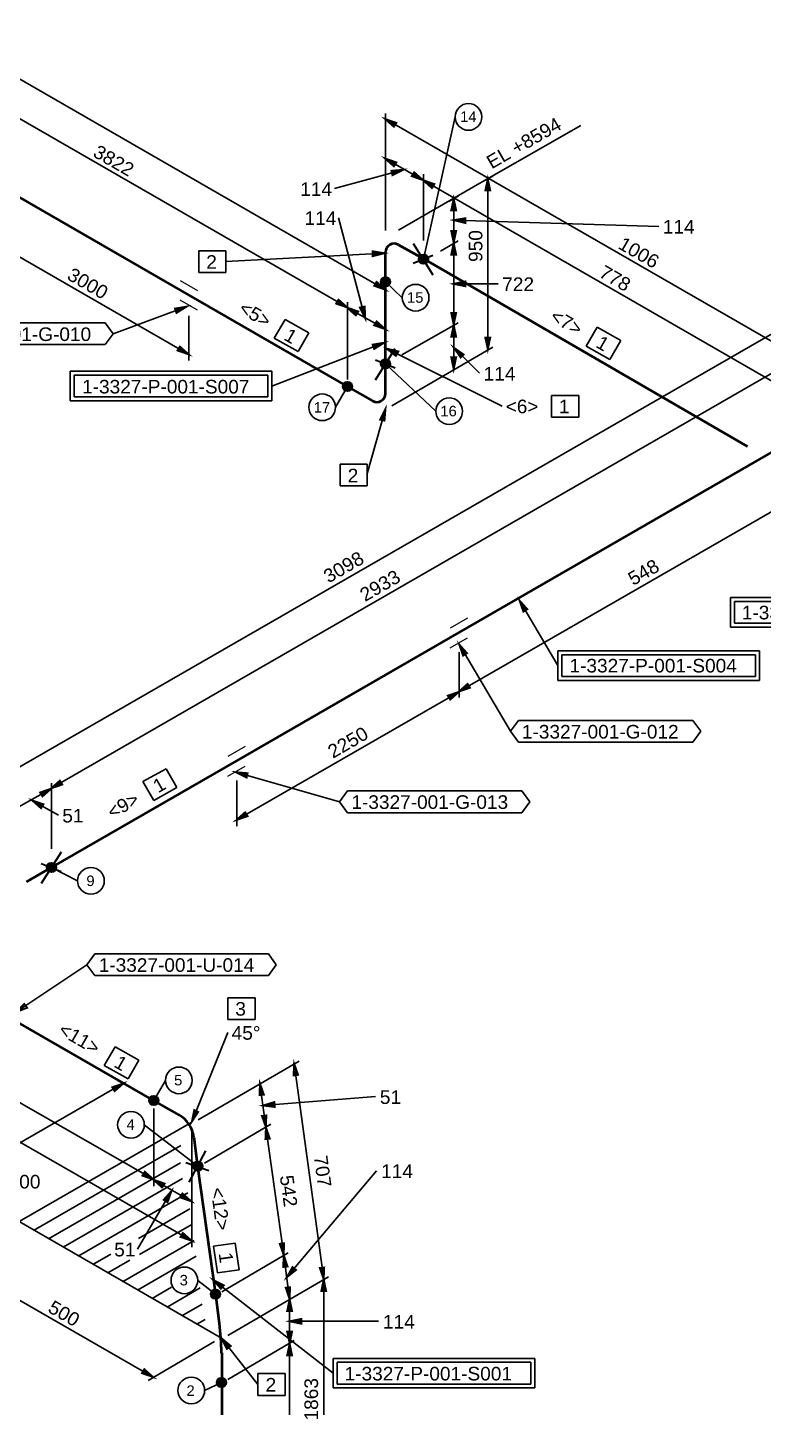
# Model space of a CAD drawing. Header units: inches. Extents: x 0 to 841, y 0 to 594.
# Drawn here: x 307.8 to 426.9, y 142.3 to 365.9 of the extents above; entities that cross this region are included whole.
import ezdxf

# ---------------------------------------------------------------- set-up
doc = ezdxf.new("R2010")
doc.units = ezdxf.units.IN
doc.header["$MEASUREMENT"] = 0
for name, color, linetype in [('DIMLINES', 7, 'Continuous'), ('DIMTEXT', 7, 'Continuous'), ('ISOTEXT', 7, 'Continuous'), ('NOZZLES', 7, 'Continuous'), ('PIPE', 7, 'Continuous'), ('WELDS', 7, 'Continuous')]:
    doc.layers.add(name, color=color, linetype=linetype)
doc.styles.add('Arial', font='arial.ttf')

msp = doc.modelspace()

# ---------------------------------------------------------------- hatches: boundary and pattern name
at = {"layer": 'DIMLINES', "linetype": 'Continuous'}
for points in [[(367.48, 350.44), (365.64, 351.08), (367.08, 349.8)], [(367.48, 344.04), (365.64, 344.68), (367.08, 343.4)], [(366.84, 341.96), (368.6, 342.84), (366.68, 342.68)], [(369.96, 341.8), (371.8, 341.16), (370.36, 342.44)], [(373.64, 340.52), (371.8, 341.16), (373.24, 339.88)], [(382.68, 339.48), (382.28, 341.4), (381.88, 339.48)], [(377.16, 336.28), (376.76, 338.2), (376.36, 336.28)], [(378.68, 335), (376.76, 334.68), (378.68, 334.2)], [(376.36, 332.92), (376.76, 331), (377.16, 332.92)], [(377.16, 329.08), (376.76, 331), (376.36, 329.08)], [(363.88, 324.04), (365.72, 323.4), (364.28, 324.68)], [(378.68, 324.76), (376.76, 324.36), (378.68, 323.96)], [(357.72, 321.16), (359.56, 320.52), (358.12, 321.8)], [(361.32, 319.88), (359.48, 320.52), (360.92, 319.24)], [(361.56, 320.52), (362.44, 318.76), (362.36, 320.68)], [(363.88, 317.64), (365.72, 317), (364.28, 318.28)], [(376.36, 319.64), (376.76, 317.72), (377.16, 319.64)], [(377.16, 315.8), (376.76, 317.72), (376.36, 315.8)], [(381.88, 315.64), (382.28, 313.72), (382.68, 315.64)], [(332.04, 313.56), (333.88, 312.92), (332.44, 314.2)], [(378.36, 312.92), (376.76, 314.04), (377.88, 312.44)], [(376.36, 312.44), (376.76, 310.52), (377.16, 312.44)], [(379, 259.56), (377.56, 258.28), (379.4, 258.92)], [(376.2, 257), (377.64, 258.28), (375.8, 257.64)], [(313, 243.88), (311.56, 242.6), (313.4, 243.24)], [(310.2, 241.32), (311.64, 242.6), (309.8, 241.96)], [(310.36, 240.04), (308.52, 240.68), (309.96, 239.4)], [(343, 238.76), (341.56, 237.48), (343.4, 238.12)], [(351.56, 196.2), (350.92, 198.04), (350.84, 196.12)], [(321.88, 193.56), (323.32, 194.84), (321.48, 194.2)], [(346.04, 193), (345.4, 194.84), (345.32, 192.92)], [(347.72, 191.8), (345.88, 191.24), (347.8, 191)], [(345.72, 189.56), (346.36, 187.72), (346.44, 189.64)], [(347, 185.88), (346.36, 187.72), (346.28, 185.8)], [(326.36, 179.88), (328.2, 179.24), (326.76, 180.52)], [(329.96, 178.6), (328.12, 179.24), (329.56, 177.96)], [(330.44, 175.56), (331.08, 177.4), (329.8, 175.96)], [(332.44, 176.36), (334.28, 175.72), (332.84, 177)], [(332.52, 169.96), (334.36, 169.32), (332.92, 170.6)], [(348.6, 168.84), (349.24, 167), (349.32, 168.92)], [(349.88, 165.16), (349.24, 167), (349.16, 165.08)], [(350.68, 165.08), (349.72, 163.4), (351.24, 164.6)], [(355.08, 164.92), (355.72, 163.08), (355.8, 165)], [(349.56, 161.72), (350.2, 159.88), (350.28, 161.8)], [(356.12, 161.16), (355.72, 163.08), (355.32, 161.16)], [(350.6, 157.96), (350.2, 159.88), (349.8, 157.96)], [(352.12, 156.68), (350.2, 156.28), (352.12, 155.88)], [(349.8, 154.6), (350.2, 152.68), (350.6, 154.6)], [(350.6, 150.76), (350.2, 152.68), (349.8, 150.76)], [(326.28, 147.88), (328.12, 147.24), (326.68, 148.52)]]:
    msp.add_hatch(color=2, dxfattribs=at).paths.add_polyline_path(points)
at = {"layer": 'DIMLINES', "linetype": 'ByBlock'}
h = msp.add_hatch(dxfattribs=at)
h.set_pattern_fill('LINE', scale=25.4, style=0)
h.paths.add_polyline_path([(367.48, 350.44), (365.64, 351.08), (367.08, 349.8)])
h = msp.add_hatch(dxfattribs=at)
h.set_pattern_fill('LINE', scale=25.4, style=0)
h.paths.add_polyline_path([(367.48, 344.04), (365.64, 344.68), (367.08, 343.4)])
h = msp.add_hatch(dxfattribs=at)
h.set_pattern_fill('LINE', scale=25.4, style=0)
h.paths.add_polyline_path([(366.84, 341.96), (368.6, 342.84), (366.68, 342.68)])
h = msp.add_hatch(dxfattribs=at)
h.set_pattern_fill('LINE', scale=25.4, style=0)
h.paths.add_polyline_path([(369.96, 341.8), (371.8, 341.16), (370.36, 342.44)])
h = msp.add_hatch(dxfattribs=at)
h.set_pattern_fill('LINE', scale=25.4, style=0)
h.paths.add_polyline_path([(373.64, 340.52), (371.8, 341.16), (373.24, 339.88)])
h = msp.add_hatch(dxfattribs=at)
h.set_pattern_fill('LINE', scale=25.4, style=0)
h.paths.add_polyline_path([(382.68, 339.48), (382.28, 341.4), (381.88, 339.48)])
h = msp.add_hatch(dxfattribs=at)
h.set_pattern_fill('LINE', scale=25.4, style=0)
h.paths.add_polyline_path([(377.16, 336.28), (376.76, 338.2), (376.36, 336.28)])
h = msp.add_hatch(dxfattribs=at)
h.set_pattern_fill('LINE', scale=25.4, style=0)
h.paths.add_polyline_path([(378.68, 335), (376.76, 334.68), (378.68, 334.2)])
h = msp.add_hatch(dxfattribs=at)
h.set_pattern_fill('LINE', scale=25.4, style=0)
h.paths.add_polyline_path([(376.36, 332.92), (376.76, 331), (377.16, 332.92)])
h = msp.add_hatch(dxfattribs=at)
h.set_pattern_fill('LINE', scale=25.4, style=0)
h.paths.add_polyline_path([(377.16, 329.08), (376.76, 331), (376.36, 329.08)])
h = msp.add_hatch(dxfattribs=at)
h.set_pattern_fill('LINE', scale=25.4, style=0)
h.paths.add_polyline_path([(363.88, 324.04), (365.72, 323.4), (364.28, 324.68)])
h = msp.add_hatch(dxfattribs=at)
h.set_pattern_fill('LINE', scale=25.4, style=0)
h.paths.add_polyline_path([(378.68, 324.76), (376.76, 324.36), (378.68, 323.96)])
h = msp.add_hatch(dxfattribs=at)
h.set_pattern_fill('LINE', scale=25.4, style=0)
h.paths.add_polyline_path([(357.72, 321.16), (359.56, 320.52), (358.12, 321.8)])
h = msp.add_hatch(dxfattribs=at)
h.set_pattern_fill('LINE', scale=25.4, style=0)
h.paths.add_polyline_path([(361.32, 319.88), (359.48, 320.52), (360.92, 319.24)])
h = msp.add_hatch(dxfattribs=at)
h.set_pattern_fill('LINE', scale=25.4, style=0)
h.paths.add_polyline_path([(361.56, 320.52), (362.44, 318.76), (362.36, 320.68)])
h = msp.add_hatch(dxfattribs=at)
h.set_pattern_fill('LINE', scale=25.4, style=0)
h.paths.add_polyline_path([(363.88, 317.64), (365.72, 317), (364.28, 318.28)])
h = msp.add_hatch(dxfattribs=at)
h.set_pattern_fill('LINE', scale=25.4, style=0)
h.paths.add_polyline_path([(376.36, 319.64), (376.76, 317.72), (377.16, 319.64)])
h = msp.add_hatch(dxfattribs=at)
h.set_pattern_fill('LINE', scale=25.4, style=0)
h.paths.add_polyline_path([(377.16, 315.8), (376.76, 317.72), (376.36, 315.8)])
h = msp.add_hatch(dxfattribs=at)
h.set_pattern_fill('LINE', scale=25.4, style=0)
h.paths.add_polyline_path([(381.88, 315.64), (382.28, 313.72), (382.68, 315.64)])
h = msp.add_hatch(dxfattribs=at)
h.set_pattern_fill('LINE', scale=25.4, style=0)
h.paths.add_polyline_path([(332.04, 313.56), (333.88, 312.92), (332.44, 314.2)])
h = msp.add_hatch(dxfattribs=at)
h.set_pattern_fill('LINE', scale=25.4, style=0)
h.paths.add_polyline_path([(378.36, 312.92), (376.76, 314.04), (377.88, 312.44)])
h = msp.add_hatch(dxfattribs=at)
h.set_pattern_fill('LINE', scale=25.4, style=0)
h.paths.add_polyline_path([(376.36, 312.44), (376.76, 310.52), (377.16, 312.44)])
h = msp.add_hatch(dxfattribs=at)
h.set_pattern_fill('LINE', scale=25.4, style=0)
h.paths.add_polyline_path([(379, 259.56), (377.56, 258.28), (379.4, 258.92)])
h = msp.add_hatch(dxfattribs=at)
h.set_pattern_fill('LINE', scale=25.4, style=0)
h.paths.add_polyline_path([(376.2, 257), (377.64, 258.28), (375.8, 257.64)])
h = msp.add_hatch(dxfattribs=at)
h.set_pattern_fill('LINE', scale=25.4, style=0)
h.paths.add_polyline_path([(313, 243.88), (311.56, 242.6), (313.4, 243.24)])
h = msp.add_hatch(dxfattribs=at)
h.set_pattern_fill('LINE', scale=25.4, style=0)
h.paths.add_polyline_path([(310.2, 241.32), (311.64, 242.6), (309.8, 241.96)])
h = msp.add_hatch(dxfattribs=at)
h.set_pattern_fill('LINE', scale=25.4, style=0)
h.paths.add_polyline_path([(310.36, 240.04), (308.52, 240.68), (309.96, 239.4)])
h = msp.add_hatch(dxfattribs=at)
h.set_pattern_fill('LINE', scale=25.4, style=0)
h.paths.add_polyline_path([(343, 238.76), (341.56, 237.48), (343.4, 238.12)])
h = msp.add_hatch(dxfattribs=at)
h.set_pattern_fill('LINE', scale=25.4, style=0)
h.paths.add_polyline_path([(351.56, 196.2), (350.92, 198.04), (350.84, 196.12)])
h = msp.add_hatch(dxfattribs=at)
h.set_pattern_fill('LINE', scale=25.4, style=0)
h.paths.add_polyline_path([(321.88, 193.56), (323.32, 194.84), (321.48, 194.2)])
h = msp.add_hatch(dxfattribs=at)
h.set_pattern_fill('LINE', scale=25.4, style=0)
h.paths.add_polyline_path([(346.04, 193), (345.4, 194.84), (345.32, 192.92)])
h = msp.add_hatch(dxfattribs=at)
h.set_pattern_fill('LINE', scale=25.4, style=0)
h.paths.add_polyline_path([(347.72, 191.8), (345.88, 191.24), (347.8, 191)])
h = msp.add_hatch(dxfattribs=at)
h.set_pattern_fill('LINE', scale=25.4, style=0)
h.paths.add_polyline_path([(345.72, 189.56), (346.36, 187.72), (346.44, 189.64)])
h = msp.add_hatch(dxfattribs=at)
h.set_pattern_fill('LINE', scale=25.4, style=0)
h.paths.add_polyline_path([(347, 185.88), (346.36, 187.72), (346.28, 185.8)])
h = msp.add_hatch(dxfattribs=at)
h.set_pattern_fill('LINE', scale=25.4, style=0)
h.paths.add_polyline_path([(326.36, 179.88), (328.2, 179.24), (326.76, 180.52)])
h = msp.add_hatch(dxfattribs=at)
h.set_pattern_fill('LINE', scale=25.4, style=0)
h.paths.add_polyline_path([(329.96, 178.6), (328.12, 179.24), (329.56, 177.96)])
h = msp.add_hatch(dxfattribs=at)
h.set_pattern_fill('LINE', scale=25.4, style=0)
h.paths.add_polyline_path([(330.44, 175.56), (331.08, 177.4), (329.8, 175.96)])
h = msp.add_hatch(dxfattribs=at)
h.set_pattern_fill('LINE', scale=25.4, style=0)
h.paths.add_polyline_path([(332.44, 176.36), (334.28, 175.72), (332.84, 177)])
h = msp.add_hatch(dxfattribs=at)
h.set_pattern_fill('LINE', scale=25.4, style=0)
h.paths.add_polyline_path([(332.52, 169.96), (334.36, 169.32), (332.92, 170.6)])
h = msp.add_hatch(dxfattribs=at)
h.set_pattern_fill('LINE', scale=25.4, style=0)
h.paths.add_polyline_path([(348.6, 168.84), (349.24, 167), (349.32, 168.92)])
h = msp.add_hatch(dxfattribs=at)
h.set_pattern_fill('LINE', scale=25.4, style=0)
h.paths.add_polyline_path([(349.88, 165.16), (349.24, 167), (349.16, 165.08)])
h = msp.add_hatch(dxfattribs=at)
h.set_pattern_fill('LINE', scale=25.4, style=0)
h.paths.add_polyline_path([(350.68, 165.08), (349.72, 163.4), (351.24, 164.6)])
h = msp.add_hatch(dxfattribs=at)
h.set_pattern_fill('LINE', scale=25.4, style=0)
h.paths.add_polyline_path([(355.08, 164.92), (355.72, 163.08), (355.8, 165)])
h = msp.add_hatch(dxfattribs=at)
h.set_pattern_fill('LINE', scale=25.4, style=0)
h.paths.add_polyline_path([(349.56, 161.72), (350.2, 159.88), (350.28, 161.8)])
h = msp.add_hatch(dxfattribs=at)
h.set_pattern_fill('LINE', scale=25.4, style=0)
h.paths.add_polyline_path([(356.12, 161.16), (355.72, 163.08), (355.32, 161.16)])
h = msp.add_hatch(dxfattribs=at)
h.set_pattern_fill('LINE', scale=25.4, style=0)
h.paths.add_polyline_path([(350.6, 157.96), (350.2, 159.88), (349.8, 157.96)])
h = msp.add_hatch(dxfattribs=at)
h.set_pattern_fill('LINE', scale=25.4, style=0)
h.paths.add_polyline_path([(352.12, 156.68), (350.2, 156.28), (352.12, 155.88)])
h = msp.add_hatch(dxfattribs=at)
h.set_pattern_fill('LINE', scale=25.4, style=0)
h.paths.add_polyline_path([(349.8, 154.6), (350.2, 152.68), (350.6, 154.6)])
h = msp.add_hatch(dxfattribs=at)
h.set_pattern_fill('LINE', scale=25.4, style=0)
h.paths.add_polyline_path([(350.6, 150.76), (350.2, 152.68), (349.8, 150.76)])
h = msp.add_hatch(dxfattribs=at)
h.set_pattern_fill('LINE', scale=25.4, style=0)
h.paths.add_polyline_path([(326.28, 147.88), (328.12, 147.24), (326.68, 148.52)])
at = {"layer": 'ISOTEXT', "linetype": 'Continuous'}
for points in [[(363.64, 328.84), (365.56, 329.32), (363.64, 329.64)], [(331.88, 319.64), (333.56, 320.68), (331.64, 320.36)], [(363.88, 313.8), (365.56, 314.84), (363.64, 314.52)], [(367.8, 313.4), (365.88, 313.88), (367.4, 312.68)], [(365.56, 302.2), (365.72, 304.12), (364.84, 302.36)], [(388.68, 271.64), (387.4, 273.08), (388.04, 271.24)], [(378.92, 264.52), (377.64, 265.96), (378.28, 264.12)], [(343.4, 245.08), (341.48, 245.24), (343.24, 244.36)], [(334.76, 190.52), (334.36, 188.6), (335.4, 190.2)], [(339.56, 162.12), (337.8, 163), (339.08, 161.56)], [(340.68, 152.28), (339.16, 153.56), (340.04, 151.8)]]:
    msp.add_hatch(color=2, dxfattribs=at).paths.add_polyline_path(points)
at = {"layer": 'ISOTEXT', "linetype": 'ByBlock'}
h = msp.add_hatch(dxfattribs=at)
h.set_pattern_fill('LINE', scale=25.4, style=0)
h.paths.add_polyline_path([(363.64, 328.84), (365.56, 329.32), (363.64, 329.64)])
h = msp.add_hatch(dxfattribs=at)
h.set_pattern_fill('LINE', scale=25.4, style=0)
h.paths.add_polyline_path([(331.88, 319.64), (333.56, 320.68), (331.64, 320.36)])
h = msp.add_hatch(dxfattribs=at)
h.set_pattern_fill('LINE', scale=25.4, style=0)
h.paths.add_polyline_path([(363.88, 313.8), (365.56, 314.84), (363.64, 314.52)])
h = msp.add_hatch(dxfattribs=at)
h.set_pattern_fill('LINE', scale=25.4, style=0)
h.paths.add_polyline_path([(367.8, 313.4), (365.88, 313.88), (367.4, 312.68)])
h = msp.add_hatch(dxfattribs=at)
h.set_pattern_fill('LINE', scale=25.4, style=0)
h.paths.add_polyline_path([(365.56, 302.2), (365.72, 304.12), (364.84, 302.36)])
h = msp.add_hatch(dxfattribs=at)
h.set_pattern_fill('LINE', scale=25.4, style=0)
h.paths.add_polyline_path([(388.68, 271.64), (387.4, 273.08), (388.04, 271.24)])
h = msp.add_hatch(dxfattribs=at)
h.set_pattern_fill('LINE', scale=25.4, style=0)
h.paths.add_polyline_path([(378.92, 264.52), (377.64, 265.96), (378.28, 264.12)])
h = msp.add_hatch(dxfattribs=at)
h.set_pattern_fill('LINE', scale=25.4, style=0)
h.paths.add_polyline_path([(343.4, 245.08), (341.48, 245.24), (343.24, 244.36)])
h = msp.add_hatch(dxfattribs=at)
h.set_pattern_fill('LINE', scale=25.4, style=0)
h.paths.add_polyline_path([(334.76, 190.52), (334.36, 188.6), (335.4, 190.2)])
h = msp.add_hatch(dxfattribs=at)
h.set_pattern_fill('LINE', scale=25.4, style=0)
h.paths.add_polyline_path([(339.56, 162.12), (337.8, 163), (339.08, 161.56)])
h = msp.add_hatch(dxfattribs=at)
h.set_pattern_fill('LINE', scale=25.4, style=0)
h.paths.add_polyline_path([(340.68, 152.28), (339.16, 153.56), (340.04, 151.8)])
at = {"layer": 'NOZZLES', "linetype": 'Continuous'}
h = msp.add_hatch(color=7, dxfattribs=at)
edge = h.paths.add_edge_path()
edge.add_arc((371.88, 328.36), 0.76, 0, 360)
at = {"layer": 'NOZZLES', "linetype": 'ByBlock'}
h = msp.add_hatch(dxfattribs=at)
h.set_pattern_fill('LINE', scale=25.4, style=0)
edge = h.paths.add_edge_path()
edge.add_arc((371.88, 328.36), 0.76, 0, 360)
at = {"layer": 'NOZZLES', "linetype": 'Continuous'}
h = msp.add_hatch(color=7, dxfattribs=at)
edge = h.paths.add_edge_path()
edge.add_arc((365.72, 324.68), 0.76, 0, 360)
at = {"layer": 'NOZZLES', "linetype": 'ByBlock'}
h = msp.add_hatch(dxfattribs=at)
h.set_pattern_fill('LINE', scale=25.4, style=0)
edge = h.paths.add_edge_path()
edge.add_arc((365.72, 324.68), 0.76, 0, 360)
at = {"layer": 'NOZZLES', "linetype": 'Continuous'}
h = msp.add_hatch(color=7, dxfattribs=at)
edge = h.paths.add_edge_path()
edge.add_arc((365.72, 311.4), 0.76, 0, 360)
at = {"layer": 'NOZZLES', "linetype": 'ByBlock'}
h = msp.add_hatch(dxfattribs=at)
h.set_pattern_fill('LINE', scale=25.4, style=0)
edge = h.paths.add_edge_path()
edge.add_arc((365.72, 311.4), 0.76, 0, 360)
at = {"layer": 'NOZZLES', "linetype": 'Continuous'}
h = msp.add_hatch(color=7, dxfattribs=at)
edge = h.paths.add_edge_path()
edge.add_arc((359.56, 307.72), 0.76, 0, 360)
at = {"layer": 'NOZZLES', "linetype": 'ByBlock'}
h = msp.add_hatch(dxfattribs=at)
h.set_pattern_fill('LINE', scale=25.4, style=0)
edge = h.paths.add_edge_path()
edge.add_arc((359.56, 307.72), 0.76, 0, 360)
at = {"layer": 'NOZZLES', "linetype": 'Continuous'}
h = msp.add_hatch(color=7, dxfattribs=at)
edge = h.paths.add_edge_path()
edge.add_arc((311.64, 229.8), 0.76, 0, 360)
at = {"layer": 'NOZZLES', "linetype": 'ByBlock'}
h = msp.add_hatch(dxfattribs=at)
h.set_pattern_fill('LINE', scale=25.4, style=0)
edge = h.paths.add_edge_path()
edge.add_arc((311.64, 229.8), 0.76, 0, 360)
at = {"layer": 'NOZZLES', "linetype": 'Continuous'}
h = msp.add_hatch(color=7, dxfattribs=at)
edge = h.paths.add_edge_path()
edge.add_arc((328.2, 192.04), 0.76, 0, 360)
at = {"layer": 'NOZZLES', "linetype": 'ByBlock'}
h = msp.add_hatch(dxfattribs=at)
h.set_pattern_fill('LINE', scale=25.4, style=0)
edge = h.paths.add_edge_path()
edge.add_arc((328.2, 192.04), 0.76, 0, 360)
at = {"layer": 'NOZZLES', "linetype": 'Continuous'}
h = msp.add_hatch(color=7, dxfattribs=at)
edge = h.paths.add_edge_path()
edge.add_arc((335.32, 181.4), 0.76, 0, 360)
at = {"layer": 'NOZZLES', "linetype": 'ByBlock'}
h = msp.add_hatch(dxfattribs=at)
h.set_pattern_fill('LINE', scale=25.4, style=0)
edge = h.paths.add_edge_path()
edge.add_arc((335.32, 181.4), 0.76, 0, 360)
at = {"layer": 'NOZZLES', "linetype": 'Continuous'}
h = msp.add_hatch(color=7, dxfattribs=at)
edge = h.paths.add_edge_path()
edge.add_arc((338.2, 160.68), 0.76, 0, 360)
at = {"layer": 'NOZZLES', "linetype": 'ByBlock'}
h = msp.add_hatch(dxfattribs=at)
h.set_pattern_fill('LINE', scale=25.4, style=0)
edge = h.paths.add_edge_path()
edge.add_arc((338.2, 160.68), 0.76, 0, 360)
at = {"layer": 'NOZZLES', "linetype": 'Continuous'}
h = msp.add_hatch(color=7, dxfattribs=at)
edge = h.paths.add_edge_path()
edge.add_arc((339.16, 146.36), 0.76, 0, 360)
at = {"layer": 'NOZZLES', "linetype": 'ByBlock'}
h = msp.add_hatch(dxfattribs=at)
h.set_pattern_fill('LINE', scale=25.4, style=0)
edge = h.paths.add_edge_path()
edge.add_arc((339.16, 146.36), 0.76, 0, 360)

# ---------------------------------------------------------------- linework, layer by layer
at = {"layer": 'DIMLINES', "color": 2, "linetype": 'Continuous', "lineweight": 30}
for p, q in [((186.76, 426.52), (365.72, 323.4)), ((284.04, 364.04), (359.56, 320.52)), ((365.64, 351.08), (367.48, 350.44)), ((367.08, 349.8), (365.64, 351.08)), ((365.64, 351.08), (474.6, 288.28)), ((365.72, 351.96), (365.72, 333)), ((367.48, 350.44), (367.08, 349.8)), ((381, 340.68), (397.32, 350.04)), ((365.64, 344.68), (367.48, 344.04)), ((367.08, 343.4), (365.64, 344.68)), ((365.64, 344.68), (371.8, 341.16)), ((305.4, 245.48), (474.6, 343)), ((368.6, 342.84), (357.48, 339.8)), ((366.68, 342.68), (368.6, 342.84)), ((366.84, 341.96), (366.68, 342.68)), ((368.6, 342.84), (366.84, 341.96)), ((367.48, 344.04), (367.08, 343.4)), ((369.96, 341.8), (370.36, 342.44)), ((370.36, 342.44), (371.8, 341.16)), ((371.88, 342.12), (371.88, 331.4)), ((367.8, 333.08), (381, 340.68)), ((371.8, 341.16), (369.96, 341.8)), ((371.8, 341.16), (373.64, 340.52)), ((373.24, 339.88), (371.8, 341.16)), ((371.8, 341.16), (468.44, 285.4)), ((373.64, 340.52), (373.24, 339.88)), ((383.08, 341.8), (381.48, 340.92)), ((381.88, 339.48), (382.28, 341.4)), ((382.28, 341.4), (382.68, 339.48)), ((382.28, 313.72), (382.28, 341.4)), ((377.56, 338.6), (375.96, 337.72)), ((376.36, 336.28), (376.76, 338.2)), ((376.76, 338.2), (377.16, 336.28)), ((376.76, 331), (376.76, 338.2)), ((382.68, 339.48), (381.88, 339.48)), ((377.16, 336.28), (376.36, 336.28)), ((311.56, 242.6), (468.44, 333.08)), ((376.76, 334.68), (378.68, 335)), ((378.68, 334.2), (376.76, 334.68)), ((376.76, 334.68), (409.96, 333.64)), ((378.68, 335), (378.68, 334.2)), ((301.4, 331.64), (333.88, 312.92)), ((377.48, 331.32), (374.6, 329.64)), ((376.76, 331), (376.36, 332.92)), ((376.36, 332.92), (377.16, 332.92)), ((376.36, 329.08), (376.76, 331)), ((377.16, 332.92), (376.76, 331)), ((376.76, 331), (377.16, 329.08)), ((376.76, 317.72), (376.76, 331)), ((377.16, 329.08), (376.36, 329.08)), ((363.88, 324.04), (364.28, 324.68)), ((364.28, 324.68), (365.72, 323.4)), ((365.72, 324.36), (365.72, 322.44)), ((376.76, 324.36), (378.68, 324.76)), ((378.68, 323.96), (376.76, 324.36)), ((376.76, 324.36), (383.96, 324.36)), ((378.68, 324.76), (378.68, 323.96)), ((365.72, 323.4), (363.88, 324.04)), ((357.72, 321.16), (358.12, 321.8)), ((359.56, 320.52), (357.72, 321.16)), ((358.12, 321.8), (359.56, 320.52)), ((359.48, 320.52), (361.32, 319.88)), ((360.92, 319.24), (359.48, 320.52)), ((359.48, 320.52), (365.72, 317)), ((359.56, 321.4), (359.56, 308.84)), ((361.32, 319.88), (360.92, 319.24)), ((361.56, 320.52), (362.36, 320.68)), ((362.44, 318.76), (361.56, 320.52)), ((362.36, 320.68), (362.44, 318.76)), ((333.88, 311.96), (333.88, 319.16)), ((363.88, 317.64), (364.28, 318.28)), ((365.72, 317), (363.88, 317.64)), ((364.28, 318.28), (365.72, 317)), ((365.72, 317.96), (365.72, 316.04)), ((377.48, 318.04), (368.36, 312.84)), ((376.76, 317.72), (376.36, 319.64)), ((376.36, 319.64), (377.16, 319.64)), ((376.36, 315.8), (376.76, 317.72)), ((377.16, 319.64), (376.76, 317.72)), ((376.76, 317.72), (377.16, 315.8)), ((376.76, 310.52), (376.76, 317.72)), ((377.16, 315.8), (376.36, 315.8)), ((382.28, 313.72), (381.88, 315.64)), ((381.88, 315.64), (382.68, 315.64)), ((382.68, 315.64), (382.28, 313.72)), ((332.04, 313.56), (332.44, 314.2)), ((333.88, 312.92), (332.04, 313.56)), ((332.44, 314.2), (333.88, 312.92)), ((383.08, 314.12), (366.76, 304.6)), ((376.76, 314.04), (378.36, 312.92)), ((377.88, 312.44), (376.76, 314.04)), ((376.76, 314.04), (380.92, 309.88)), ((377.56, 258.28), (474.6, 314.2)), ((376.76, 310.52), (376.36, 312.44)), ((376.36, 312.44), (377.16, 312.44)), ((377.16, 312.44), (376.76, 310.52)), ((378.36, 312.92), (377.88, 312.44)), ((377.64, 257.32), (377.64, 264.68)), ((377.56, 258.28), (379, 259.56)), ((379, 259.56), (379.4, 258.92)), ((341.56, 237.48), (377.64, 258.28)), ((375.8, 257.64), (377.64, 258.28)), ((376.2, 257), (375.8, 257.64)), ((377.64, 258.28), (376.2, 257)), ((379.4, 258.92), (377.56, 258.28)), ((311.56, 242.6), (313, 243.88)), ((313, 243.88), (313.4, 243.24)), ((341.64, 236.52), (341.64, 243.88)), ((305.4, 239.08), (311.64, 242.6)), ((309.8, 241.96), (311.64, 242.6)), ((310.2, 241.32), (309.8, 241.96)), ((311.64, 242.6), (310.2, 241.32)), ((313.4, 243.24), (311.56, 242.6)), ((311.64, 243.48), (311.64, 232.84)), ((308.52, 240.68), (310.36, 240.04)), ((309.96, 239.4), (308.52, 240.68)), ((308.52, 240.68), (312.76, 238.28)), ((310.36, 240.04), (309.96, 239.4)), ((341.56, 237.48), (343, 238.76)), ((343.4, 238.12), (341.56, 237.48)), ((343, 238.76), (343.4, 238.12)), ((272.52, 211.24), (328.2, 179.24)), ((266.36, 208.36), (334.36, 169.32)), ((351.72, 198.44), (335.4, 188.92)), ((350.84, 196.12), (350.92, 198.04)), ((350.92, 198.04), (351.56, 196.2)), ((350.92, 198.04), (355.72, 163.08)), ((295.32, 178.76), (323.32, 194.84)), ((321.48, 194.2), (323.32, 194.84)), ((323.32, 194.84), (321.88, 193.56)), ((322.44, 195.24), (324.04, 194.36)), ((345.32, 192.92), (345.4, 194.84)), ((345.4, 194.84), (346.04, 193)), ((345.4, 194.84), (346.36, 187.72)), ((351.56, 196.2), (350.84, 196.12)), ((321.88, 193.56), (321.48, 194.2)), ((346.04, 193), (345.32, 192.92)), ((345.88, 191.24), (364.12, 192.68)), ((328.2, 178.2), (328.2, 190.76)), ((345.88, 191.24), (347.72, 191.8)), ((347.8, 191), (345.88, 191.24)), ((347.72, 191.8), (347.8, 191)), ((306.44, 172.44), (334.36, 188.52)), ((306.44, 172.44), (334.36, 188.52)), ((347.16, 188.2), (336.44, 181.88)), ((345.72, 189.56), (346.44, 189.64)), ((346.36, 187.72), (345.72, 189.56)), ((346.44, 189.64), (346.36, 187.72)), ((334.36, 168.28), (334.36, 187.24)), ((346.28, 185.8), (346.36, 187.72)), ((347, 185.88), (346.28, 185.8)), ((346.36, 187.72), (347, 185.88)), ((346.36, 187.72), (349.24, 167)), ((308.76, 171), (332.6, 184.76)), ((311.16, 169.64), (332.52, 181.96)), ((313.56, 168.28), (332.84, 179.4)), ((326.36, 179.88), (326.76, 180.52)), ((328.2, 179.24), (326.36, 179.88)), ((326.76, 180.52), (328.2, 179.24)), ((328.12, 179.24), (329.96, 178.6)), ((329.56, 177.96), (328.12, 179.24)), ((328.12, 179.24), (334.28, 175.72)), ((349.72, 163.4), (364.28, 180.68)), ((315.96, 166.84), (333.72, 177.08)), ((331.08, 177.4), (325.56, 167.96)), ((329.96, 178.6), (329.56, 177.96)), ((329.8, 175.96), (331.08, 177.4)), ((331.08, 177.4), (330.44, 175.56)), ((332.44, 176.36), (332.84, 177)), ((332.84, 177), (334.28, 175.72)), ((325.72, 169.72), (334.04, 174.52)), ((330.44, 175.56), (329.8, 175.96)), ((334.28, 175.72), (332.44, 176.36)), ((339.16, 153.56), (306.44, 172.44)), ((325.88, 167.08), (334.36, 171.96)), ((332.52, 169.96), (332.92, 170.6)), ((334.36, 169.32), (332.52, 169.96)), ((332.92, 170.6), (334.36, 169.32)), ((323.16, 162.68), (334.76, 169.4)), ((348.6, 168.84), (349.32, 168.92)), ((349.24, 167), (348.6, 168.84)), ((349.32, 168.92), (349.24, 167)), ((295.32, 166.12), (328.12, 147.24)), ((318.36, 165.48), (321.24, 167.16)), ((320.76, 164.12), (324.36, 166.2)), ((325.56, 161.32), (335.08, 166.84)), ((349.96, 167.4), (339.24, 161.08)), ((349.16, 165.08), (349.24, 167)), ((349.24, 167), (349.88, 165.16)), ((349.24, 167), (350.2, 159.88)), ((356.52, 163.48), (340.2, 153.96)), ((349.88, 165.16), (349.16, 165.08)), ((349.72, 163.4), (350.68, 165.08)), ((351.24, 164.6), (349.72, 163.4)), ((350.68, 165.08), (351.24, 164.6)), ((355.08, 164.92), (355.8, 165)), ((355.72, 163.08), (355.08, 164.92)), ((355.8, 165), (355.72, 163.08)), ((327.96, 159.96), (331.08, 161.8)), ((330.36, 158.6), (335.72, 161.72)), ((349.56, 161.72), (350.28, 161.8)), ((350.2, 159.88), (349.56, 161.72)), ((350.28, 161.8), (350.2, 159.88)), ((355.32, 161.16), (355.72, 163.08)), ((356.12, 161.16), (355.32, 161.16)), ((355.72, 163.08), (356.12, 161.16)), ((355.72, 126.12), (355.72, 163.08)), ((332.76, 157.16), (336.04, 159.08)), ((349.8, 157.96), (350.2, 159.88)), ((350.2, 159.88), (350.6, 157.96)), ((350.2, 152.68), (350.2, 159.88)), ((335.16, 155.8), (336.52, 156.6)), ((350.6, 157.96), (349.8, 157.96)), ((350.2, 156.28), (352.12, 156.68)), ((352.12, 156.68), (352.12, 155.88)), ((350.2, 152.68), (349.8, 154.6)), ((349.8, 154.6), (350.6, 154.6)), ((352.12, 155.88), (350.2, 156.28)), ((350.2, 156.28), (364.6, 156.28)), ((350.6, 154.6), (350.2, 152.68)), ((327.32, 146.68), (338.04, 153)), ((350.92, 153.16), (340.2, 146.84)), ((349.8, 150.76), (350.2, 152.68)), ((350.2, 152.68), (350.6, 150.76)), ((350.2, 126.12), (350.2, 152.68)), ((350.6, 150.76), (349.8, 150.76)), ((326.28, 147.88), (326.68, 148.52)), ((328.12, 147.24), (326.28, 147.88)), ((326.68, 148.52), (328.12, 147.24))]:
    msp.add_line(p, q, dxfattribs=at)
at = {"layer": 'DIMLINES', "color": 2, "linetype": 'Continuous', "lineweight": 30, "const_width": 0.3}
for points in [[(367.48, 350.44), (365.64, 351.08), (367.08, 349.8)], [(367.48, 344.04), (365.64, 344.68), (367.08, 343.4)], [(366.84, 341.96), (368.6, 342.84), (366.68, 342.68)], [(369.96, 341.8), (371.8, 341.16), (370.36, 342.44)], [(382.68, 339.48), (382.28, 341.4), (381.88, 339.48)], [(373.64, 340.52), (371.8, 341.16), (373.24, 339.88)], [(377.16, 336.28), (376.76, 338.2), (376.36, 336.28)], [(378.68, 335), (376.76, 334.68), (378.68, 334.2)], [(376.36, 332.92), (376.76, 331), (377.16, 332.92)], [(377.16, 329.08), (376.76, 331), (376.36, 329.08)], [(363.88, 324.04), (365.72, 323.4), (364.28, 324.68)], [(378.68, 324.76), (376.76, 324.36), (378.68, 323.96)], [(357.72, 321.16), (359.56, 320.52), (358.12, 321.8)], [(361.32, 319.88), (359.48, 320.52), (360.92, 319.24)], [(361.56, 320.52), (362.44, 318.76), (362.36, 320.68)], [(376.36, 319.64), (376.76, 317.72), (377.16, 319.64)], [(363.88, 317.64), (365.72, 317), (364.28, 318.28)], [(377.16, 315.8), (376.76, 317.72), (376.36, 315.8)], [(381.88, 315.64), (382.28, 313.72), (382.68, 315.64)], [(332.04, 313.56), (333.88, 312.92), (332.44, 314.2)], [(378.36, 312.92), (376.76, 314.04), (377.88, 312.44)], [(376.36, 312.44), (376.76, 310.52), (377.16, 312.44)], [(379, 259.56), (377.56, 258.28), (379.4, 258.92)], [(376.2, 257), (377.64, 258.28), (375.8, 257.64)], [(313, 243.88), (311.56, 242.6), (313.4, 243.24)], [(310.2, 241.32), (311.64, 242.6), (309.8, 241.96)], [(310.36, 240.04), (308.52, 240.68), (309.96, 239.4)], [(343, 238.76), (341.56, 237.48), (343.4, 238.12)], [(351.56, 196.2), (350.92, 198.04), (350.84, 196.12)], [(321.88, 193.56), (323.32, 194.84), (321.48, 194.2)], [(346.04, 193), (345.4, 194.84), (345.32, 192.92)], [(347.72, 191.8), (345.88, 191.24), (347.8, 191)], [(345.72, 189.56), (346.36, 187.72), (346.44, 189.64)], [(347, 185.88), (346.36, 187.72), (346.28, 185.8)], [(326.36, 179.88), (328.2, 179.24), (326.76, 180.52)], [(329.96, 178.6), (328.12, 179.24), (329.56, 177.96)], [(330.44, 175.56), (331.08, 177.4), (329.8, 175.96)], [(332.44, 176.36), (334.28, 175.72), (332.84, 177)], [(332.52, 169.96), (334.36, 169.32), (332.92, 170.6)], [(348.6, 168.84), (349.24, 167), (349.32, 168.92)], [(349.88, 165.16), (349.24, 167), (349.16, 165.08)], [(350.68, 165.08), (349.72, 163.4), (351.24, 164.6)], [(355.08, 164.92), (355.72, 163.08), (355.8, 165)], [(356.12, 161.16), (355.72, 163.08), (355.32, 161.16)], [(349.56, 161.72), (350.2, 159.88), (350.28, 161.8)], [(350.6, 157.96), (350.2, 159.88), (349.8, 157.96)], [(352.12, 156.68), (350.2, 156.28), (352.12, 155.88)], [(349.8, 154.6), (350.2, 152.68), (350.6, 154.6)], [(350.6, 150.76), (350.2, 152.68), (349.8, 150.76)], [(326.28, 147.88), (328.12, 147.24), (326.68, 148.52)]]:
    msp.add_lwpolyline(points, close=True, dxfattribs=at)
at = {"layer": 'ISOTEXT', "color": 2, "linetype": 'Continuous', "lineweight": 30}
for p, q in [((371.88, 328.36), (377, 351.4)), ((362.44, 318.76), (358.12, 335.08)), ((339.88, 329.72), (335.48, 329.72)), ((335.48, 329.72), (335.48, 326.2)), ((339.88, 326.2), (339.88, 329.72)), ((339.88, 327.96), (365.56, 329.32)), ((363.64, 328.84), (363.64, 329.64)), ((363.64, 329.64), (365.56, 329.32)), ((365.56, 329.32), (363.64, 328.84)), ((335.48, 326.2), (339.88, 326.2)), ((365.72, 324.68), (368.44, 322.12)), ((333.56, 320.68), (321.64, 316.28)), ((331.64, 320.36), (333.56, 320.68)), ((331.88, 319.64), (331.64, 320.36)), ((333.56, 320.68), (331.88, 319.64)), ((320.36, 318.04), (292.12, 318.04)), ((321.64, 316.28), (320.36, 318.04)), ((349.48, 318.6), (347.72, 315.56)), ((353.32, 316.44), (349.48, 318.6)), ((320.36, 314.52), (321.64, 316.28)), ((347.72, 315.56), (351.56, 313.4)), ((351.56, 313.4), (353.32, 316.44)), ((399.96, 317.32), (398.2, 314.28)), ((403.8, 315.16), (399.96, 317.32)), ((292.12, 314.52), (320.36, 314.52)), ((365.56, 314.84), (347.32, 307.8)), ((363.64, 314.52), (365.56, 314.84)), ((363.88, 313.8), (363.64, 314.52)), ((365.56, 314.84), (363.88, 313.8)), ((365.88, 313.88), (384.6, 304.52)), ((365.88, 313.88), (367.8, 313.4)), ((367.4, 312.68), (365.88, 313.88)), ((367.8, 313.4), (367.4, 312.68)), ((398.2, 314.28), (402.04, 312.12)), ((402.04, 312.12), (403.8, 315.16)), ((365.72, 311.4), (373.88, 303.72)), ((347.32, 310.2), (314.68, 310.2)), ((314.68, 310.2), (314.68, 305.4)), ((346.68, 309.56), (315.32, 309.56)), ((315.32, 309.56), (315.32, 306.04)), ((346.68, 306.04), (346.68, 309.56)), ((347.32, 305.4), (347.32, 310.2)), ((359.56, 307.72), (357.64, 304.36)), ((397, 306.28), (392.6, 306.28)), ((392.6, 306.28), (392.6, 302.76)), ((397, 302.76), (397, 306.28)), ((314.68, 305.4), (347.32, 305.4)), ((315.32, 306.04), (346.68, 306.04)), ((365.72, 304.12), (362.68, 293.4)), ((364.84, 302.36), (365.72, 304.12)), ((365.72, 304.12), (365.56, 302.2)), ((365.56, 302.2), (364.84, 302.36)), ((392.6, 302.76), (397, 302.76)), ((362.76, 295.16), (358.36, 295.16)), ((358.36, 295.16), (358.36, 291.64)), ((362.76, 291.64), (362.76, 295.16)), ((358.36, 291.64), (362.76, 291.64)), ((387.4, 273.08), (393.64, 262.52)), ((387.4, 273.08), (388.68, 271.64)), ((388.04, 271.24), (387.4, 273.08)), ((454.2, 273.56), (421.56, 273.56)), ((421.56, 273.56), (421.56, 268.76)), ((453.56, 272.92), (422.2, 272.92)), ((422.2, 272.92), (422.2, 269.4)), ((388.68, 271.64), (388.04, 271.24)), ((421.56, 268.76), (454.2, 268.76)), ((422.2, 269.4), (453.56, 269.4)), ((377.64, 265.96), (385.96, 251.88)), ((377.64, 265.96), (378.92, 264.52)), ((378.28, 264.12), (377.64, 265.96)), ((378.92, 264.52), (378.28, 264.12)), ((426.28, 264.92), (393.64, 264.92)), ((393.64, 264.92), (393.64, 260.12)), ((425.64, 264.28), (394.28, 264.28)), ((394.28, 264.28), (394.28, 260.76)), ((425.64, 260.76), (425.64, 264.28)), ((426.28, 260.12), (426.28, 264.92)), ((393.64, 260.12), (426.28, 260.12)), ((394.28, 260.76), (425.64, 260.76)), ((387.24, 253.64), (385.96, 251.88)), ((415.48, 253.64), (387.24, 253.64)), ((416.76, 251.88), (415.48, 253.64)), ((385.96, 251.88), (387.24, 250.12)), ((415.48, 250.12), (416.76, 251.88)), ((387.24, 250.12), (415.48, 250.12)), ((330.2, 245.8), (326.44, 243.72)), ((326.44, 243.72), (328.2, 240.68)), ((331.96, 242.76), (330.2, 245.8)), ((341.48, 245.24), (358.28, 240.44)), ((341.48, 245.24), (343.4, 245.08)), ((343.24, 244.36), (341.48, 245.24)), ((343.4, 245.08), (343.24, 244.36)), ((328.2, 240.68), (331.96, 242.76)), ((359.56, 242.2), (358.28, 240.44)), ((387.8, 242.2), (359.56, 242.2)), ((389.08, 240.44), (387.8, 242.2)), ((358.28, 240.44), (359.56, 238.68)), ((387.8, 238.68), (389.08, 240.44)), ((359.56, 238.68), (387.8, 238.68)), ((311.64, 229.8), (315.88, 227.64)), ((318.68, 215.8), (317.4, 214.04)), ((346.76, 215.8), (318.68, 215.8)), ((348.04, 214.04), (346.76, 215.8)), ((305.88, 206.36), (317.4, 214.04)), ((317.4, 214.04), (318.68, 212.28)), ((346.76, 212.28), (348.04, 214.04)), ((318.68, 212.28), (346.76, 212.28)), ((344.6, 208.68), (340.2, 208.68)), ((340.2, 208.68), (340.2, 205.16)), ((344.6, 205.16), (344.6, 208.68)), ((340.2, 205.16), (344.6, 205.16)), ((334.36, 188.6), (340.2, 203.08)), ((321.96, 200.76), (320.2, 197.72)), ((325.8, 198.6), (321.96, 200.76)), ((320.2, 197.72), (324.04, 195.56)), ((324.04, 195.56), (325.8, 198.6)), ((328.2, 192.04), (330.12, 195.32)), ((334.36, 188.6), (334.76, 190.52)), ((335.4, 190.2), (334.36, 188.6)), ((334.76, 190.52), (335.4, 190.2)), ((335.32, 181.4), (326.68, 188.12)), ((341.4, 168.92), (337.88, 168.44)), ((337.88, 168.44), (338.52, 164.12)), ((342.04, 164.6), (341.4, 168.92)), ((338.52, 164.12), (342.04, 164.6)), ((338.2, 160.68), (335.32, 162.92)), ((337.8, 163), (357.24, 147.88)), ((337.8, 163), (339.56, 162.12)), ((339.08, 161.56), (337.8, 163)), ((339.56, 162.12), (339.08, 161.56)), ((339.16, 153.56), (345.08, 146.04)), ((339.16, 153.56), (340.68, 152.28)), ((340.04, 151.8), (339.16, 153.56)), ((340.68, 152.28), (340.04, 151.8)), ((389.88, 150.28), (357.24, 150.28)), ((357.24, 150.28), (357.24, 145.48)), ((389.88, 145.48), (389.88, 150.28)), ((349.48, 147.8), (345.08, 147.8)), ((345.08, 147.8), (345.08, 144.28)), ((349.48, 144.28), (349.48, 147.8)), ((389.24, 149.64), (357.88, 149.64)), ((357.88, 149.64), (357.88, 146.12)), ((389.24, 146.12), (389.24, 149.64)), ((339.16, 146.36), (336.44, 145.08)), ((357.24, 145.48), (389.88, 145.48)), ((357.88, 146.12), (389.24, 146.12)), ((345.08, 144.28), (349.48, 144.28))]:
    msp.add_line(p, q, dxfattribs=at)
at = {"layer": 'ISOTEXT', "color": 2, "linetype": 'Continuous', "lineweight": 30, "const_width": 0.3}
for points in [[(363.64, 328.84), (365.56, 329.32), (363.64, 329.64)], [(331.88, 319.64), (333.56, 320.68), (331.64, 320.36)], [(363.88, 313.8), (365.56, 314.84), (363.64, 314.52)], [(367.8, 313.4), (365.88, 313.88), (367.4, 312.68)], [(365.56, 302.2), (365.72, 304.12), (364.84, 302.36)], [(388.68, 271.64), (387.4, 273.08), (388.04, 271.24)], [(378.92, 264.52), (377.64, 265.96), (378.28, 264.12)], [(343.4, 245.08), (341.48, 245.24), (343.24, 244.36)], [(307.24, 207.72), (305.88, 206.36), (307.72, 207.08)], [(334.76, 190.52), (334.36, 188.6), (335.4, 190.2)], [(339.56, 162.12), (337.8, 163), (339.08, 161.56)], [(340.68, 152.28), (339.16, 153.56), (340.04, 151.8)]]:
    msp.add_lwpolyline(points, close=True, dxfattribs=at)
at = {"layer": 'ISOTEXT', "color": 2, "linetype": 'Continuous', "lineweight": 30}
for centre in [(379.16, 351.4), (370.6, 322.12), (355.48, 304.36), (376.04, 303.72), (318.04, 227.64), (332.28, 195.32), (324.52, 188.12), (333.16, 162.92), (334.28, 145.08)]:
    msp.add_circle(centre, 2.16, dxfattribs=at)
at = {"layer": 'NOZZLES', "color": 7, "linetype": 'Continuous', "lineweight": 25}
for p, q in [((332.5, 324.9), (335.3, 323.3)), ((335.3, 320.1), (332.5, 321.7)), ((379, 270.2), (376.2, 268.6)), ((376.2, 265.4), (379, 267)), ((343, 249.4), (340.2, 247.8)), ((340.2, 244.6), (343, 246.2))]:
    msp.add_line(p, q, dxfattribs=at)
at = {"layer": 'NOZZLES', "color": 7, "linetype": 'Continuous', "lineweight": 35}
for centre in [(371.88, 328.36), (365.72, 324.68), (365.72, 311.4), (359.56, 307.72), (311.64, 229.8), (328.2, 192.04), (335.32, 181.4), (338.2, 160.68), (339.16, 146.36)]:
    msp.add_circle(centre, 0.76, dxfattribs=at)
at = {"layer": 'PIPE', "color": 7, "linetype": 'Continuous', "lineweight": 50}
for p, q in [((301.5, 341.2), (333.9, 322.5)), ((365.7, 324.7), (365.7, 329.5)), ((367.8, 330.7), (371.9, 328.4)), ((371.9, 328.4), (424.3, 298)), ((365.7, 311.4), (365.7, 324.7)), ((333.9, 322.5), (359.6, 307.7)), ((468.4, 320.3), (377.6, 267.9)), ((365.7, 306.6), (365.7, 311.4)), ((359.6, 307.7), (363.6, 305.4)), ((377.6, 267.9), (341.6, 247.1)), ((341.6, 247.1), (311.6, 229.8)), ((311.6, 229.8), (307.6, 227.5)), ((306.2, 204.7), (328.2, 192)), ((328.2, 192), (332.3, 189.7)), ((334.7, 186.1), (335.3, 181.4)), ((335.3, 181.4), (338.2, 160.7)), ((338.2, 160.7), (338.8, 156)), ((339.2, 151.2), (339.2, 146.4)), ((339.2, 146.4), (339.2, 119.8))]:
    msp.add_line(p, q, dxfattribs=at)
for centre, radius, start, end in [((367.11, 329.48), 1.39, 60.019, 180), ((364.33, 306.6), 1.39, 240.018, 0), ((329.81, 185.47), 4.92, 7.594, 60.018), ((302.68, 151.14), 36.48, 0, 7.595)]:
    msp.add_arc(centre, radius, start, end, dxfattribs=at)
at = {"layer": 'WELDS', "color": 7, "linetype": 'Continuous', "lineweight": 35}
for p, q in [((370.2, 330.9), (373.4, 325.8)), ((370.2, 327.7), (373.4, 329)), ((364.1, 308.8), (367.3, 313.9)), ((367.3, 310.7), (364.1, 312)), ((313.2, 232.3), (310, 227.2)), ((313.2, 229.1), (310, 230.4)), ((336.6, 183.9), (333.9, 178.8)), ((333.4, 182), (337.1, 180.7))]:
    msp.add_line(p, q, dxfattribs=at)
for centre in [(371.88, 328.36), (365.72, 324.68), (365.72, 311.4), (359.56, 307.72), (311.64, 229.8), (328.2, 192.04), (335.32, 181.4), (338.2, 160.68), (339.16, 146.36)]:
    msp.add_circle(centre, 0.76, dxfattribs=at)

# ---------------------------------------------------------------- texts
at = {"layer": 'DIMTEXT', "color": 2, "style": 'Arial', "width": 1.008516}
for s, rotation, p in [('3822', 330, (318.2, 345.1)), ('950', 90, (381.4, 327.9)), ('1006', 330, (403.2, 330.2)), ('3000', 330, (314, 325.2)), ('778', 330, (400.1, 325.6)), ('3098', 30, (356.5, 275.8)), ('548', 30, (405.8, 275.4)), ('2933', 30, (362.4, 272.8)), ('2250', 30, (357.2, 247.4)), ('707', 278, (354.1, 183)), ('542', 278, (348.6, 179.8)), ('500', 330, (310.9, 157.9)), ('1863', 90, (354.8, 140.2))]:
    msp.add_text(s, height=2.2, rotation=rotation, dxfattribs=at).set_placement(p)
for s, p in [('114', (351.9, 338.6)), ('114', (352.6, 333.9)), ('114', (410.6, 332.5)), ('722', (384.6, 323.2)), ('114', (381.6, 308.7)), ('51', (313.4, 237.1)), ('51', (364.8, 191.5)), ('114', (365, 179.5)), ('500', (304.7, 177.8)), ('51', (321.8, 166.8)), ('114', (365.3, 155.1))]:
    msp.add_text(s, height=2.2, dxfattribs=at).set_placement(p)
at = {"layer": 'ISOTEXT', "color": 2, "style": 'Arial'}
for s, height, width, p in [('14', 1.7, 1.008516, (377.8, 350.6)), ('2', 2.2, 1.008516, (336.7, 326.8)), ('15', 1.7, 1.008516, (369.2, 321.3)), ('1-3327-001-G-010', 2.2, 1.003461, (292.7, 315.1)), ('1-3327-P-001-S007', 2.2, 1.003781, (316.6, 306.6)), ('17', 1.7, 1.008516, (354.1, 303.5)), ('16', 1.7, 1.008516, (374.6, 302.9)), ('<6>', 2.2, 0.993892, (385.2, 303.4)), ('1', 2.2, 1.008516, (393.8, 303.4)), ('2', 2.2, 1.008516, (359.6, 292.2)), ('1-3327-P-001-S006', 2.2, 1.003781, (423.4, 270)), ('1-3327-P-001-S004', 2.2, 1.003781, (395.5, 261.4)), ('1-3327-001-G-012', 2.2, 1.003461, (387.8, 250.7)), ('1-3327-001-G-013', 2.2, 1.003461, (360.2, 239.3)), ('9', 1.7, 1.008516, (317.3, 226.8)), ('1-3327-001-U-014', 2.2, 1.002699, (319.3, 212.9)), ('3', 2.2, 1.008516, (341.4, 205.8)), ('45°', 2.2, 1.009685, (340.8, 201.9)), ('5', 1.7, 1.008516, (331.5, 194.5)), ('4', 1.7, 1.008516, (323.8, 187.3)), ('3', 1.7, 1.008516, (332.4, 162.1)), ('1-3327-P-001-S001', 2.2, 1.003781, (359.1, 146.7)), ('2', 1.7, 1.008516, (333.5, 144.2)), ('2', 2.2, 1.008516, (346.3, 144.9))]:
    msp.add_text(s, height=height, dxfattribs=dict(at, width=width)).set_placement(p)
for s, rotation, width, p in [('EL +8594', 30, 1.004902, (382.9, 342.9)), ('<5>', 330, 0.993892, (341.8, 319.8)), ('<7>', 330, 0.993892, (392.2, 318.5)), ('1', 330, 1.008516, (349.1, 315.4)), ('1', 330, 1.008516, (399.6, 314.2)), ('1', 30, 1.008516, (328.9, 241.8)), ('<9>', 30, 0.993892, (321.5, 237.6)), ('<11>', 330, 0.997459, (312.6, 202.9)), ('1', 330, 1.008516, (321.6, 197.6)), ('<12>', 278, 0.997459, (337.4, 177.8)), ('1', 278, 1.008516, (338.7, 167.3))]:
    msp.add_text(s, height=2.2, rotation=rotation, dxfattribs=dict(at, width=width)).set_placement(p)

doc.saveas('drawing.dxf')
